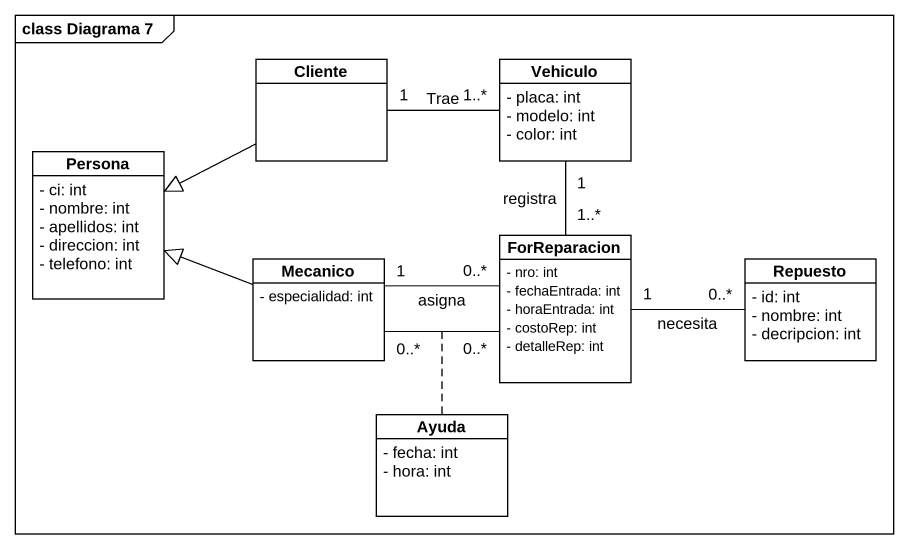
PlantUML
@startuml
mainframe class Diagrama 7
hide circle
hide empty members
skinparam classAttributeIconSize 0
class Cliente
class Vehiculo {
  - placa: int
  - modelo: int
  - color: int
}
class Persona {
  - ci: int
  - nombre: int
  - apellidos: int
  - direccion: int
  - telefono: int
}
class ForReparacion {
  - nro: int
  - fechaEntrada: int
  - horaEntrada: int
  - costoRep: int
  - detalleRep: int
}
class Mecanico {
  - especialidad: int
}
class Repuesto {
  - id: int
  - nombre: int
  - decripcion: int
}
class Ayuda {
  - fecha: int
  - hora: int
}
Cliente "1" -right- "1..*" Vehiculo : Trae
Cliente -left-|> Persona
Vehiculo "1" -- "1..*" ForReparacion : registra
ForReparacion "0..*" -left- "1" Mecanico : asigna
ForReparacion "1" -right- "0..*" Repuesto : necesita
Mecanico -left-|> Persona
Mecanico "0..*" -right- "0..*" ForReparacion
(Mecanico, ForReparacion) .. Ayuda
@enduml
